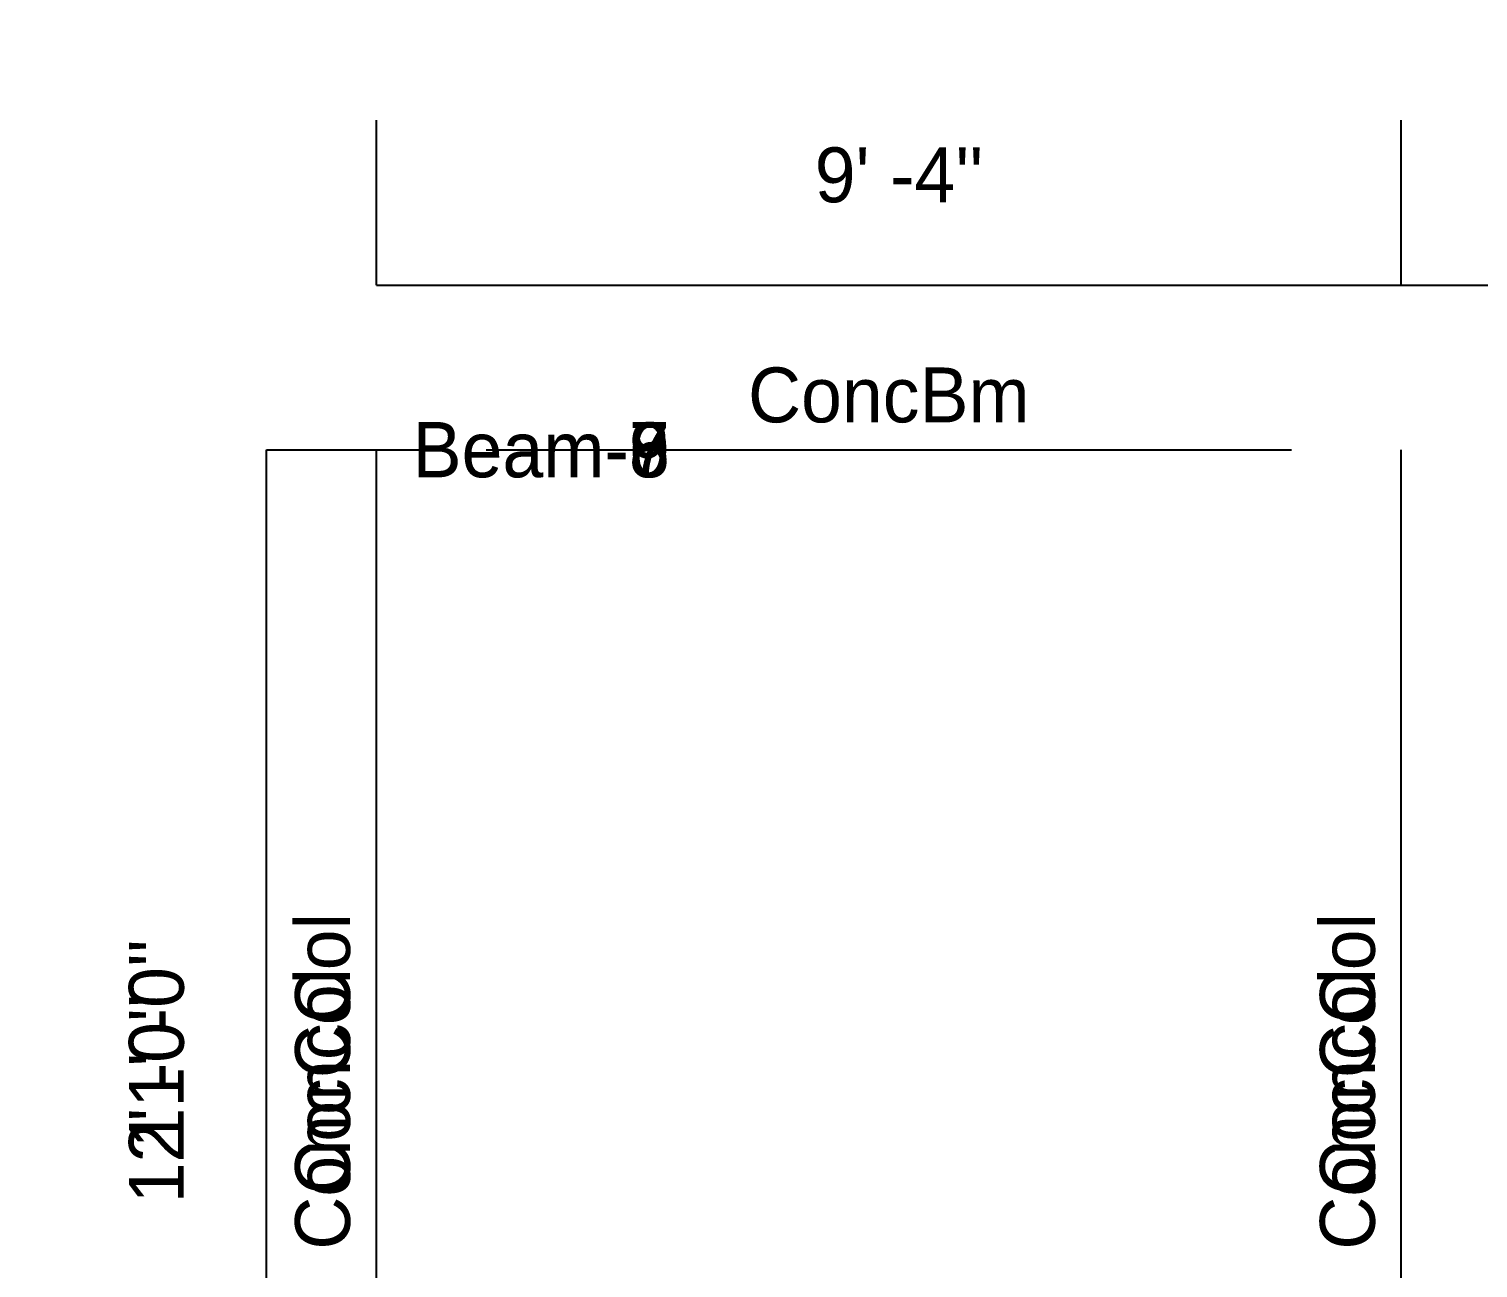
# Model space of a CAD drawing. Extents: x -38 to 2998, y -195 to 11529.
# Drawn here: x -38 to 120.3, y -89.4 to 46 of the extents above; entities that cross this region are included whole.
import ezdxf
from ezdxf.enums import TextEntityAlignment as Align

# ---------------------------------------------------------------- set-up
doc = ezdxf.new("R2010")
doc.units = 0
doc.header["$MEASUREMENT"] = 0
doc.layers.get('0').update_dxf_attribs({"linetype": 'CONTINUOUS'})
for name, color, linetype in [('CENTERLINES', 7, 'CONTINUOUS'), ('DIMENSIONS', 4, 'CONTINUOUS'), ('TEXT', 5, 'CONTINUOUS')]:
    doc.layers.add(name, color=color, linetype=linetype)
doc.dimstyles.get("Standard").update_dxf_attribs({"dimtxt": 0.18, "dimasz": 0.18, "dimexe": 0.18, "dimexo": 0.0625, "dimgap": 0.09, "dimtad": 0, "dimtih": 1, "dimtoh": 1, "dimdec": 4, "dimzin": 0, "dimtxsty": 'STANDARD', "dimcen": 0.09, "dimazin": 3, "dimtfac": 1, "dimtdec": 4, "dimtofl": 0, "dimtmove": 0, "dimatfit": 3, "dimtolj": 1, "dimtzin": 0})

# ---------------------------------------------------------------- blocks, each defined once
blk = doc.blocks.new('*D3358')
at = {"color": 1, "linetype": 'BYBLOCK'}
for points in [[(-8.29, -3.71), (-7.23, -4.77), (-16.77, 4.77), (-15.71, 3.71)], [(-8.29, -147.71), (-7.23, -148.77), (-16.77, -139.23), (-15.71, -140.29)]]:
    blk.add_solid(points, dxfattribs=at)
at = {"layer": 'DIMENSIONS', "color": 9, "linetype": 'BYBLOCK'}
for p, q in [((-12, 0), (6, 0)), ((-12, -144), (6, -144))]:
    blk.add_line(p, q, dxfattribs=at)
at = {"layer": 'DIMENSIONS', "color": 0, "linetype": 'BYBLOCK'}
blk.add_line((-12, -144), (-12, 0), dxfattribs=at)
at = {"layer": 'DIMENSIONS', "color": 0, "linetype": 'BYBLOCK', "insert": (-24, -72), "char_height": 6, "attachment_point": 5, "rotation": 90}
blk.add_mtext("\\A1; 12' -0''", dxfattribs=at)
blk = doc.blocks.new('*D3359')
at = {"color": 1, "linetype": 'BYBLOCK'}
for points in [[(4.77, 22.77), (3.71, 21.71), (-3.71, 14.29), (-4.77, 13.23)], [(116.73, 22.77), (115.67, 21.71), (108.25, 14.29), (107.19, 13.23)]]:
    blk.add_solid(points, dxfattribs=at)
at = {"layer": 'DIMENSIONS', "color": 9, "linetype": 'BYBLOCK'}
for p, q in [((0, 18), (0, 36)), ((111.96, 18), (111.96, 36))]:
    blk.add_line(p, q, dxfattribs=at)
at = {"layer": 'DIMENSIONS', "color": 0, "linetype": 'BYBLOCK'}
blk.add_line((0, 18), (111.96, 18), dxfattribs=at)
at = {"layer": 'DIMENSIONS', "color": 0, "linetype": 'BYBLOCK', "insert": (55.98, 30), "char_height": 6, "attachment_point": 5}
blk.add_mtext("\\A1; 9' -4''", dxfattribs=at)
blk = doc.blocks.new('*D3360')
at = {"color": 1, "linetype": 'BYBLOCK'}
for points in [[(116.73, 22.77), (115.67, 21.71), (108.25, 14.29), (107.19, 13.23)], [(236.73, 22.77), (235.67, 21.71), (228.25, 14.29), (227.19, 13.23)]]:
    blk.add_solid(points, dxfattribs=at)
at = {"layer": 'DIMENSIONS', "color": 9, "linetype": 'BYBLOCK'}
for p, q in [((111.96, 18), (111.96, 36)), ((231.96, 18), (231.96, 36))]:
    blk.add_line(p, q, dxfattribs=at)
at = {"layer": 'DIMENSIONS', "color": 0, "linetype": 'BYBLOCK'}
blk.add_line((111.96, 18), (231.96, 18), dxfattribs=at)
at = {"layer": 'DIMENSIONS', "color": 0, "linetype": 'BYBLOCK', "insert": (171.96, 30), "char_height": 6, "attachment_point": 5}
blk.add_mtext("\\A1; 10' -0''", dxfattribs=at)
blk = doc.blocks.new('*D3379')
at = {"color": 1, "linetype": 'BYBLOCK'}
for points in [[(-8.29, 188.29), (-7.23, 187.23), (-16.77, 196.77), (-15.71, 195.71)], [(-8.29, 44.29), (-7.23, 43.23), (-16.77, 52.77), (-15.71, 51.71)]]:
    blk.add_solid(points, dxfattribs=at)
at = {"layer": 'DIMENSIONS', "color": 9, "linetype": 'BYBLOCK'}
for p, q in [((-12, 192), (6, 192)), ((-12, 48), (6, 48))]:
    blk.add_line(p, q, dxfattribs=at)
at = {"layer": 'DIMENSIONS', "color": 0, "linetype": 'BYBLOCK'}
blk.add_line((-12, 48), (-12, 192), dxfattribs=at)
at = {"layer": 'DIMENSIONS', "color": 0, "linetype": 'BYBLOCK', "insert": (-24, 120), "char_height": 6, "attachment_point": 5, "rotation": 90}
blk.add_mtext("\\A1; 12' -0''", dxfattribs=at)
blk = doc.blocks.new('*D3828')
at = {"color": 1, "linetype": 'BYBLOCK'}
for points in [[(-8.29, -3.71), (-7.23, -4.77), (-16.77, 4.77), (-15.71, 3.71)], [(-8.29, -135.71), (-7.23, -136.77), (-16.77, -127.23), (-15.71, -128.29)]]:
    blk.add_solid(points, dxfattribs=at)
at = {"layer": 'DIMENSIONS', "color": 9, "linetype": 'BYBLOCK'}
for p, q in [((-12, 0), (6, 0)), ((-12, -132), (6, -132))]:
    blk.add_line(p, q, dxfattribs=at)
at = {"layer": 'DIMENSIONS', "color": 0, "linetype": 'BYBLOCK'}
blk.add_line((-12, -132), (-12, 0), dxfattribs=at)
at = {"layer": 'DIMENSIONS', "color": 0, "linetype": 'BYBLOCK', "insert": (-24, -66), "char_height": 6, "attachment_point": 5, "rotation": 90}
blk.add_mtext("\\A1; 11' -0''", dxfattribs=at)
blk = doc.blocks.new('*D3829')
at = {"color": 1, "linetype": 'BYBLOCK'}
for points in [[(4.77, 22.77), (3.71, 21.71), (-3.71, 14.29), (-4.77, 13.23)], [(116.73, 22.77), (115.67, 21.71), (108.25, 14.29), (107.19, 13.23)]]:
    blk.add_solid(points, dxfattribs=at)
at = {"layer": 'DIMENSIONS', "color": 9, "linetype": 'BYBLOCK'}
for p, q in [((0, 18), (0, 36)), ((111.96, 18), (111.96, 36))]:
    blk.add_line(p, q, dxfattribs=at)
at = {"layer": 'DIMENSIONS', "color": 0, "linetype": 'BYBLOCK'}
blk.add_line((0, 18), (111.96, 18), dxfattribs=at)
at = {"layer": 'DIMENSIONS', "color": 0, "linetype": 'BYBLOCK', "insert": (55.98, 30), "char_height": 6, "attachment_point": 5}
blk.add_mtext("\\A1; 9' -4''", dxfattribs=at)
blk = doc.blocks.new('*D3830')
at = {"color": 1, "linetype": 'BYBLOCK'}
for points in [[(116.73, 22.77), (115.67, 21.71), (108.25, 14.29), (107.19, 13.23)], [(236.73, 22.77), (235.67, 21.71), (228.25, 14.29), (227.19, 13.23)]]:
    blk.add_solid(points, dxfattribs=at)
at = {"layer": 'DIMENSIONS', "color": 9, "linetype": 'BYBLOCK'}
for p, q in [((111.96, 18), (111.96, 36)), ((231.96, 18), (231.96, 36))]:
    blk.add_line(p, q, dxfattribs=at)
at = {"layer": 'DIMENSIONS', "color": 0, "linetype": 'BYBLOCK'}
blk.add_line((111.96, 18), (231.96, 18), dxfattribs=at)
at = {"layer": 'DIMENSIONS', "color": 0, "linetype": 'BYBLOCK', "insert": (171.96, 30), "char_height": 6, "attachment_point": 5}
blk.add_mtext("\\A1; 10' -0''", dxfattribs=at)
blk = doc.blocks.new('*D3849')
at = {"color": 1, "linetype": 'BYBLOCK'}
for points in [[(-8.29, 176.29), (-7.23, 175.23), (-16.77, 184.77), (-15.71, 183.71)], [(-8.29, 44.29), (-7.23, 43.23), (-16.77, 52.77), (-15.71, 51.71)]]:
    blk.add_solid(points, dxfattribs=at)
at = {"layer": 'DIMENSIONS', "color": 9, "linetype": 'BYBLOCK'}
for p, q in [((-12, 180), (6, 180)), ((-12, 48), (6, 48))]:
    blk.add_line(p, q, dxfattribs=at)
at = {"layer": 'DIMENSIONS', "color": 0, "linetype": 'BYBLOCK'}
blk.add_line((-12, 48), (-12, 180), dxfattribs=at)
at = {"layer": 'DIMENSIONS', "color": 0, "linetype": 'BYBLOCK', "insert": (-24, 114), "char_height": 6, "attachment_point": 5, "rotation": 90}
blk.add_mtext("\\A1; 11' -0''", dxfattribs=at)
blk = doc.blocks.new('*D4298')
at = {"color": 1, "linetype": 'BYBLOCK'}
for points in [[(-8.29, -3.71), (-7.23, -4.77), (-16.77, 4.77), (-15.71, 3.71)], [(-8.29, -135.71), (-7.23, -136.77), (-16.77, -127.23), (-15.71, -128.29)]]:
    blk.add_solid(points, dxfattribs=at)
at = {"layer": 'DIMENSIONS', "color": 9, "linetype": 'BYBLOCK'}
for p, q in [((-12, 0), (6, 0)), ((-12, -132), (6, -132))]:
    blk.add_line(p, q, dxfattribs=at)
at = {"layer": 'DIMENSIONS', "color": 0, "linetype": 'BYBLOCK'}
blk.add_line((-12, -132), (-12, 0), dxfattribs=at)
at = {"layer": 'DIMENSIONS', "color": 0, "linetype": 'BYBLOCK', "insert": (-24, -66), "char_height": 6, "attachment_point": 5, "rotation": 90}
blk.add_mtext("\\A1; 11' -0''", dxfattribs=at)
blk = doc.blocks.new('*D4299')
at = {"color": 1, "linetype": 'BYBLOCK'}
for points in [[(4.77, 22.77), (3.71, 21.71), (-3.71, 14.29), (-4.77, 13.23)], [(116.73, 22.77), (115.67, 21.71), (108.25, 14.29), (107.19, 13.23)]]:
    blk.add_solid(points, dxfattribs=at)
at = {"layer": 'DIMENSIONS', "color": 9, "linetype": 'BYBLOCK'}
for p, q in [((0, 18), (0, 36)), ((111.96, 18), (111.96, 36))]:
    blk.add_line(p, q, dxfattribs=at)
at = {"layer": 'DIMENSIONS', "color": 0, "linetype": 'BYBLOCK'}
blk.add_line((0, 18), (111.96, 18), dxfattribs=at)
at = {"layer": 'DIMENSIONS', "color": 0, "linetype": 'BYBLOCK', "insert": (55.98, 30), "char_height": 6, "attachment_point": 5}
blk.add_mtext("\\A1; 9' -4''", dxfattribs=at)
blk = doc.blocks.new('*D4300')
at = {"color": 1, "linetype": 'BYBLOCK'}
for points in [[(116.73, 22.77), (115.67, 21.71), (108.25, 14.29), (107.19, 13.23)], [(236.73, 22.77), (235.67, 21.71), (228.25, 14.29), (227.19, 13.23)]]:
    blk.add_solid(points, dxfattribs=at)
at = {"layer": 'DIMENSIONS', "color": 9, "linetype": 'BYBLOCK'}
for p, q in [((111.96, 18), (111.96, 36)), ((231.96, 18), (231.96, 36))]:
    blk.add_line(p, q, dxfattribs=at)
at = {"layer": 'DIMENSIONS', "color": 0, "linetype": 'BYBLOCK'}
blk.add_line((111.96, 18), (231.96, 18), dxfattribs=at)
at = {"layer": 'DIMENSIONS', "color": 0, "linetype": 'BYBLOCK', "insert": (171.96, 30), "char_height": 6, "attachment_point": 5}
blk.add_mtext("\\A1; 10' -0''", dxfattribs=at)
blk = doc.blocks.new('*D4319')
at = {"color": 1, "linetype": 'BYBLOCK'}
for points in [[(-8.29, 176.29), (-7.23, 175.23), (-16.77, 184.77), (-15.71, 183.71)], [(-8.29, 44.29), (-7.23, 43.23), (-16.77, 52.77), (-15.71, 51.71)]]:
    blk.add_solid(points, dxfattribs=at)
at = {"layer": 'DIMENSIONS', "color": 9, "linetype": 'BYBLOCK'}
for p, q in [((-12, 180), (6, 180)), ((-12, 48), (6, 48))]:
    blk.add_line(p, q, dxfattribs=at)
at = {"layer": 'DIMENSIONS', "color": 0, "linetype": 'BYBLOCK'}
blk.add_line((-12, 48), (-12, 180), dxfattribs=at)
at = {"layer": 'DIMENSIONS', "color": 0, "linetype": 'BYBLOCK', "insert": (-24, 114), "char_height": 6, "attachment_point": 5, "rotation": 90}
blk.add_mtext("\\A1; 11' -0''", dxfattribs=at)
blk = doc.blocks.new('*D4768')
at = {"color": 1, "linetype": 'BYBLOCK'}
for points in [[(-8.29, -3.71), (-7.23, -4.77), (-16.77, 4.77), (-15.71, 3.71)], [(-8.29, -135.71), (-7.23, -136.77), (-16.77, -127.23), (-15.71, -128.29)]]:
    blk.add_solid(points, dxfattribs=at)
at = {"layer": 'DIMENSIONS', "color": 9, "linetype": 'BYBLOCK'}
for p, q in [((-12, 0), (6, 0)), ((-12, -132), (6, -132))]:
    blk.add_line(p, q, dxfattribs=at)
at = {"layer": 'DIMENSIONS', "color": 0, "linetype": 'BYBLOCK'}
blk.add_line((-12, -132), (-12, 0), dxfattribs=at)
at = {"layer": 'DIMENSIONS', "color": 0, "linetype": 'BYBLOCK', "insert": (-24, -66), "char_height": 6, "attachment_point": 5, "rotation": 90}
blk.add_mtext("\\A1; 11' -0''", dxfattribs=at)
blk = doc.blocks.new('*D4769')
at = {"color": 1, "linetype": 'BYBLOCK'}
for points in [[(4.77, 22.77), (3.71, 21.71), (-3.71, 14.29), (-4.77, 13.23)], [(116.73, 22.77), (115.67, 21.71), (108.25, 14.29), (107.19, 13.23)]]:
    blk.add_solid(points, dxfattribs=at)
at = {"layer": 'DIMENSIONS', "color": 9, "linetype": 'BYBLOCK'}
for p, q in [((0, 18), (0, 36)), ((111.96, 18), (111.96, 36))]:
    blk.add_line(p, q, dxfattribs=at)
at = {"layer": 'DIMENSIONS', "color": 0, "linetype": 'BYBLOCK'}
blk.add_line((0, 18), (111.96, 18), dxfattribs=at)
at = {"layer": 'DIMENSIONS', "color": 0, "linetype": 'BYBLOCK', "insert": (55.98, 30), "char_height": 6, "attachment_point": 5}
blk.add_mtext("\\A1; 9' -4''", dxfattribs=at)
blk = doc.blocks.new('*D4770')
at = {"color": 1, "linetype": 'BYBLOCK'}
for points in [[(116.73, 22.77), (115.67, 21.71), (108.25, 14.29), (107.19, 13.23)], [(236.73, 22.77), (235.67, 21.71), (228.25, 14.29), (227.19, 13.23)]]:
    blk.add_solid(points, dxfattribs=at)
at = {"layer": 'DIMENSIONS', "color": 9, "linetype": 'BYBLOCK'}
for p, q in [((111.96, 18), (111.96, 36)), ((231.96, 18), (231.96, 36))]:
    blk.add_line(p, q, dxfattribs=at)
at = {"layer": 'DIMENSIONS', "color": 0, "linetype": 'BYBLOCK'}
blk.add_line((111.96, 18), (231.96, 18), dxfattribs=at)
at = {"layer": 'DIMENSIONS', "color": 0, "linetype": 'BYBLOCK', "insert": (171.96, 30), "char_height": 6, "attachment_point": 5}
blk.add_mtext("\\A1; 10' -0''", dxfattribs=at)
blk = doc.blocks.new('*D4789')
at = {"color": 1, "linetype": 'BYBLOCK'}
for points in [[(-8.29, 176.29), (-7.23, 175.23), (-16.77, 184.77), (-15.71, 183.71)], [(-8.29, 44.29), (-7.23, 43.23), (-16.77, 52.77), (-15.71, 51.71)]]:
    blk.add_solid(points, dxfattribs=at)
at = {"layer": 'DIMENSIONS', "color": 9, "linetype": 'BYBLOCK'}
for p, q in [((-12, 180), (6, 180)), ((-12, 48), (6, 48))]:
    blk.add_line(p, q, dxfattribs=at)
at = {"layer": 'DIMENSIONS', "color": 0, "linetype": 'BYBLOCK'}
blk.add_line((-12, 48), (-12, 180), dxfattribs=at)
at = {"layer": 'DIMENSIONS', "color": 0, "linetype": 'BYBLOCK', "insert": (-24, 114), "char_height": 6, "attachment_point": 5, "rotation": 90}
blk.add_mtext("\\A1; 11' -0''", dxfattribs=at)

msp = doc.modelspace()

# ---------------------------------------------------------------- linework, layer by layer
at = {"layer": 'CENTERLINES', "color": 0, "linetype": 'CONTINUOUS'}
for p, q in [((0, -144), (0, 0)), ((0, 0), (0, 0)), ((0, 0), (0, 0)), ((0, 0), (0, 0)), ((0, 0), (0, 0)), ((0, 0), (0, 0)), ((0, 0), (0, 0)), ((0, 0), (0, 0)), ((0, 0), (0, 0)), ((0, 0), (0, 0)), ((0, 0), (0, 0)), ((0, 0), (0, 0)), ((0, 0), (0, 0)), ((0, 0), (0, 0)), ((0, 0), (0, 0)), ((0, 0), (0, 0)), ((0, 0), (0, 0)), ((0, 0), (0, 0)), ((0, 0), (0, 0)), ((0, 0), (0, 0)), ((0, 0), (0, 0)), ((0, 0), (0, 0)), ((0, 0), (0, 0)), ((0, 0), (0, 0)), ((0, 0), (0, 0)), ((0, 0), (0, 0)), ((0, 0), (0, 0)), ((0, 0), (0, 0)), ((0, 0), (0, 0)), ((0, 0), (0, 0)), ((0, 0), (0, 0)), ((0, 0), (0, 0)), ((0, 0), (0, 0)), ((0, 0), (0, 0)), ((0, 0), (0, 0)), ((0, 0), (0, 0)), ((0, 0), (0, 0)), ((0, 0), (0, 0)), ((0, 0), (0, 0)), ((0, 0), (0, 0)), ((0, 0), (0, 0)), ((0, 0), (0, 0)), ((0, 0), (0, 0)), ((0, 0), (0, 0)), ((0, 0), (0, 0)), ((0, 0), (0, 0)), ((0, 0), (0, 0)), ((0, 0), (0, 0)), ((0, 0), (0, 0)), ((0, 0), (0, 0)), ((0, 0), (0, 0)), ((0, 0), (0, 0)), ((0, 0), (0, 0)), ((0, 0), (0, 0)), ((0, 0), (0, 0)), ((0, 0), (0, 0)), ((0, 0), (0, 0)), ((0, 0), (0, 0)), ((0, 0), (0, 0)), ((0, 0), (0, 0)), ((0, 0), (0, 0)), ((0, 0), (0, 0)), ((0, 0), (0, 0)), ((0, 0), (0, 0)), ((0, 0), (0, 0)), ((0, 0), (0, 0)), ((0, 0), (0, 0)), ((0, 0), (0, 0)), ((0, 0), (0, 0)), ((0, 0), (0, 0)), ((0, 0), (0, 0)), ((0, 0), (0, 0)), ((0, 0), (0, 0)), ((0, 0), (0, 0)), ((0, 0), (0, 0)), ((0, 0), (0, 0)), ((0, 0), (0, 0)), ((0, 0), (0, 0)), ((0, 0), (0, 0)), ((0, 0), (0, 0)), ((0, 0), (0, 0)), ((0, 0), (0, 0)), ((0, 0), (0, 0)), ((0, 0), (0, 0)), ((0, 0), (0, 0)), ((0, 0), (0, 0)), ((0, 0), (0, 0)), ((0, 0), (0, 0)), ((0, 0), (0, 0)), ((0, 0), (0, 0)), ((0, 0), (0, 0)), ((0, 0), (0, 0)), ((0, 0), (0, 0)), ((0, 0), (0, 0)), ((0, 0), (0, 0)), ((0, 0), (0, 0)), ((0, 0), (0, 0)), ((0, 0), (0, 0)), ((0, 0), (0, 0)), ((0, 0), (0, 0)), ((0, 0), (0, 0)), ((0, 0), (0, 0)), ((0, 0), (0, 0)), ((0, 0), (0, 0)), ((0, 0), (0, 0)), ((0, 0), (0, 0)), ((0, 0), (0, 0)), ((0, 0), (0, 0)), ((0, 0), (0, 0)), ((0, 0), (0, 0)), ((0, 0), (0, 0)), ((0, 0), (0, 0)), ((0, 0), (0, 0)), ((0, 0), (0, 0)), ((0, 0), (0, 0)), ((0, 0), (0, 0)), ((0, 0), (0, 0)), ((0, 0), (0, 0)), ((0, 0), (0, 0)), ((0, 0), (0, 0)), ((0, 0), (0, 0)), ((0, 0), (0, 0)), ((0, 0), (0, 0)), ((0, -132), (0, 0)), ((0, 0), (0, 0)), ((0, 0), (0, 0)), ((0, 0), (0, 0)), ((0, 0), (0, 0)), ((0, 0), (0, 0)), ((0, 0), (0, 0)), ((0, 0), (0, 0)), ((0, 0), (0, 0)), ((0, 0), (0, 0)), ((0, 0), (0, 0)), ((0, 0), (0, 0)), ((0, 0), (0, 0)), ((0, 0), (0, 0)), ((0, 0), (0, 0)), ((0, 0), (0, 0)), ((0, 0), (0, 0)), ((0, 0), (0, 0)), ((0, 0), (0, 0)), ((0, 0), (0, 0)), ((0, 0), (0, 0)), ((0, 0), (0, 0)), ((0, 0), (0, 0)), ((0, 0), (0, 0)), ((0, 0), (0, 0)), ((0, 0), (0, 0)), ((0, 0), (0, 0)), ((0, 0), (0, 0)), ((0, 0), (0, 0)), ((0, 0), (0, 0)), ((0, 0), (0, 0)), ((0, 0), (0, 0)), ((0, 0), (0, 0)), ((0, 0), (0, 0)), ((0, 0), (0, 0)), ((0, 0), (0, 0)), ((0, 0), (0, 0)), ((0, 0), (0, 0)), ((0, 0), (0, 0)), ((0, 0), (0, 0)), ((0, 0), (0, 0)), ((0, 0), (0, 0)), ((0, 0), (0, 0)), ((0, 0), (0, 0)), ((0, 0), (0, 0)), ((0, 0), (0, 0)), ((0, 0), (0, 0)), ((0, 0), (0, 0)), ((0, 0), (0, 0)), ((0, 0), (0, 0)), ((0, 0), (0, 0)), ((0, 0), (0, 0)), ((0, 0), (0, 0)), ((0, 0), (0, 0)), ((0, 0), (0, 0)), ((0, 0), (0, 0)), ((0, 0), (0, 0)), ((0, 0), (0, 0)), ((0, 0), (0, 0)), ((0, 0), (0, 0)), ((0, 0), (0, 0)), ((0, 0), (0, 0)), ((0, 0), (0, 0)), ((0, 0), (0, 0)), ((0, 0), (0, 0)), ((0, 0), (0, 0)), ((0, 0), (0, 0)), ((0, 0), (0, 0)), ((0, 0), (0, 0)), ((0, 0), (0, 0)), ((0, 0), (0, 0)), ((0, 0), (0, 0)), ((0, 0), (0, 0)), ((0, 0), (0, 0)), ((0, 0), (0, 0)), ((0, 0), (0, 0)), ((0, 0), (0, 0)), ((0, 0), (0, 0)), ((0, 0), (0, 0)), ((0, 0), (0, 0)), ((0, 0), (0, 0)), ((0, 0), (0, 0)), ((0, 0), (0, 0)), ((0, 0), (0, 0)), ((0, 0), (0, 0)), ((0, 0), (0, 0)), ((0, 0), (0, 0)), ((0, 0), (0, 0)), ((0, 0), (0, 0)), ((0, 0), (0, 0)), ((0, 0), (0, 0)), ((0, 0), (0, 0)), ((0, 0), (0, 0)), ((0, 0), (0, 0)), ((0, 0), (0, 0)), ((0, 0), (0, 0)), ((0, 0), (0, 0)), ((0, 0), (0, 0)), ((0, 0), (0, 0)), ((0, 0), (0, 0)), ((0, 0), (0, 0)), ((0, 0), (0, 0)), ((0, 0), (0, 0)), ((0, 0), (0, 0)), ((0, 0), (0, 0)), ((0, 0), (0, 0)), ((0, 0), (0, 0)), ((0, 0), (0, 0)), ((0, 0), (0, 0)), ((0, 0), (0, 0)), ((0, 0), (0, 0)), ((0, 0), (0, 0)), ((0, 0), (0, 0)), ((0, 0), (0, 0)), ((0, 0), (0, 0)), ((0, 0), (0, 0)), ((0, 0), (0, 0)), ((0, 0), (0, 0)), ((0, 0), (0, 0)), ((0, 0), (0, 0)), ((0, 0), (0, 0)), ((0, 0), (0, 0)), ((0, 0), (0, 0)), ((0, -132), (0, 0)), ((0, 0), (0, 0)), ((0, 0), (0, 0)), ((0, 0), (0, 0)), ((0, 0), (0, 0)), ((0, 0), (0, 0)), ((0, 0), (0, 0)), ((0, 0), (0, 0)), ((0, 0), (0, 0)), ((0, 0), (0, 0)), ((0, 0), (0, 0)), ((0, 0), (0, 0)), ((0, 0), (0, 0)), ((0, 0), (0, 0)), ((0, 0), (0, 0)), ((0, 0), (0, 0)), ((0, 0), (0, 0)), ((0, 0), (0, 0)), ((0, 0), (0, 0)), ((0, 0), (0, 0)), ((0, 0), (0, 0)), ((0, 0), (0, 0)), ((0, 0), (0, 0)), ((0, 0), (0, 0)), ((0, 0), (0, 0)), ((0, 0), (0, 0)), ((0, 0), (0, 0)), ((0, 0), (0, 0)), ((0, 0), (0, 0)), ((0, 0), (0, 0)), ((0, 0), (0, 0)), ((0, 0), (0, 0)), ((0, 0), (0, 0)), ((0, 0), (0, 0)), ((0, 0), (0, 0)), ((0, 0), (0, 0)), ((0, 0), (0, 0)), ((0, 0), (0, 0)), ((0, 0), (0, 0)), ((0, 0), (0, 0)), ((0, 0), (0, 0)), ((0, 0), (0, 0)), ((0, 0), (0, 0)), ((0, 0), (0, 0)), ((0, 0), (0, 0)), ((0, 0), (0, 0)), ((0, 0), (0, 0)), ((0, 0), (0, 0)), ((0, 0), (0, 0)), ((0, 0), (0, 0)), ((0, 0), (0, 0)), ((0, 0), (0, 0)), ((0, 0), (0, 0)), ((0, 0), (0, 0)), ((0, 0), (0, 0)), ((0, 0), (0, 0)), ((0, 0), (0, 0)), ((0, 0), (0, 0)), ((0, 0), (0, 0)), ((0, 0), (0, 0)), ((0, 0), (0, 0)), ((0, 0), (0, 0)), ((0, 0), (0, 0)), ((0, 0), (0, 0)), ((0, 0), (0, 0)), ((0, 0), (0, 0)), ((0, 0), (0, 0)), ((0, 0), (0, 0)), ((0, 0), (0, 0)), ((0, 0), (0, 0)), ((0, 0), (0, 0)), ((0, 0), (0, 0)), ((0, 0), (0, 0)), ((0, 0), (0, 0)), ((0, 0), (0, 0)), ((0, 0), (0, 0)), ((0, 0), (0, 0)), ((0, 0), (0, 0)), ((0, 0), (0, 0)), ((0, 0), (0, 0)), ((0, 0), (0, 0)), ((0, 0), (0, 0)), ((0, 0), (0, 0)), ((0, 0), (0, 0)), ((0, 0), (0, 0)), ((0, 0), (0, 0)), ((0, 0), (0, 0)), ((0, 0), (0, 0)), ((0, 0), (0, 0)), ((0, 0), (0, 0)), ((0, 0), (0, 0)), ((0, 0), (0, 0)), ((0, 0), (0, 0)), ((0, 0), (0, 0)), ((0, 0), (0, 0)), ((0, 0), (0, 0)), ((0, 0), (0, 0)), ((0, 0), (0, 0)), ((0, 0), (0, 0)), ((0, 0), (0, 0)), ((0, 0), (0, 0)), ((0, 0), (0, 0)), ((0, 0), (0, 0)), ((0, 0), (0, 0)), ((0, 0), (0, 0)), ((0, 0), (0, 0)), ((0, 0), (0, 0)), ((0, 0), (0, 0)), ((0, 0), (0, 0)), ((0, 0), (0, 0)), ((0, 0), (0, 0)), ((0, 0), (0, 0)), ((0, 0), (0, 0)), ((0, 0), (0, 0)), ((0, 0), (0, 0)), ((0, 0), (0, 0)), ((0, 0), (0, 0)), ((0, 0), (0, 0)), ((0, 0), (0, 0)), ((0, 0), (0, 0)), ((0, 0), (0, 0)), ((0, 0), (0, 0)), ((0, 0), (0, 0)), ((0, -132), (0, 0)), ((0, 0), (0, 0)), ((0, 0), (0, 0)), ((0, 0), (0, 0)), ((0, 0), (0, 0)), ((0, 0), (0, 0)), ((0, 0), (0, 0)), ((0, 0), (0, 0)), ((0, 0), (0, 0)), ((0, 0), (0, 0)), ((0, 0), (0, 0)), ((0, 0), (0, 0)), ((0, 0), (0, 0)), ((0, 0), (0, 0)), ((0, 0), (0, 0)), ((0, 0), (0, 0)), ((0, 0), (0, 0)), ((0, 0), (0, 0)), ((0, 0), (0, 0)), ((0, 0), (0, 0)), ((0, 0), (0, 0)), ((0, 0), (0, 0)), ((0, 0), (0, 0)), ((0, 0), (0, 0)), ((0, 0), (0, 0)), ((0, 0), (0, 0)), ((0, 0), (0, 0)), ((0, 0), (0, 0)), ((0, 0), (0, 0)), ((0, 0), (0, 0)), ((0, 0), (0, 0)), ((0, 0), (0, 0)), ((0, 0), (0, 0)), ((0, 0), (0, 0)), ((0, 0), (0, 0)), ((0, 0), (0, 0)), ((0, 0), (0, 0)), ((0, 0), (0, 0)), ((0, 0), (0, 0)), ((0, 0), (0, 0)), ((0, 0), (0, 0)), ((0, 0), (0, 0)), ((0, 0), (0, 0)), ((0, 0), (0, 0)), ((0, 0), (0, 0)), ((0, 0), (0, 0)), ((0, 0), (0, 0)), ((0, 0), (0, 0)), ((0, 0), (0, 0)), ((0, 0), (0, 0)), ((0, 0), (0, 0)), ((0, 0), (0, 0)), ((0, 0), (0, 0)), ((0, 0), (0, 0)), ((0, 0), (0, 0)), ((0, 0), (0, 0)), ((0, 0), (0, 0)), ((0, 0), (0, 0)), ((0, 0), (0, 0)), ((0, 0), (0, 0)), ((0, 0), (0, 0)), ((0, 0), (0, 0)), ((0, 0), (0, 0)), ((0, 0), (0, 0)), ((0, 0), (0, 0)), ((0, 0), (0, 0)), ((0, 0), (0, 0)), ((0, 0), (0, 0)), ((0, 0), (0, 0)), ((0, 0), (0, 0)), ((0, 0), (0, 0)), ((0, 0), (0, 0)), ((0, 0), (0, 0)), ((0, 0), (0, 0)), ((0, 0), (0, 0)), ((0, 0), (0, 0)), ((0, 0), (0, 0)), ((0, 0), (0, 0)), ((0, 0), (0, 0)), ((0, 0), (0, 0)), ((0, 0), (0, 0)), ((0, 0), (0, 0)), ((0, 0), (0, 0)), ((0, 0), (0, 0)), ((0, 0), (0, 0)), ((0, 0), (0, 0)), ((0, 0), (0, 0)), ((0, 0), (0, 0)), ((0, 0), (0, 0)), ((0, 0), (0, 0)), ((0, 0), (0, 0)), ((0, 0), (0, 0)), ((0, 0), (0, 0)), ((0, 0), (0, 0)), ((0, 0), (0, 0)), ((0, 0), (0, 0)), ((0, 0), (0, 0)), ((0, 0), (0, 0)), ((0, 0), (0, 0)), ((0, 0), (0, 0)), ((0, 0), (0, 0)), ((0, 0), (0, 0)), ((0, 0), (0, 0)), ((0, 0), (0, 0)), ((0, 0), (0, 0)), ((0, 0), (0, 0)), ((0, 0), (0, 0)), ((0, 0), (0, 0)), ((0, 0), (0, 0)), ((0, 0), (0, 0)), ((0, 0), (0, 0)), ((0, 0), (0, 0)), ((0, 0), (0, 0)), ((0, 0), (0, 0)), ((0, 0), (0, 0)), ((0, 0), (0, 0)), ((0, 0), (0, 0)), ((0, 0), (0, 0)), ((0, 0), (0, 0)), ((0, 0), (0, 0)), ((0, 0), (0, 0)), ((0, 0), (0, 0)), ((0, 0), (0, 0)), ((12, 0), (99.96, 0)), ((12, 0), (99.96, 0)), ((12, 0), (99.96, 0)), ((12, 0), (99.96, 0)), ((111.96, -144), (111.96, 0)), ((111.96, -132), (111.96, 0)), ((111.96, -132), (111.96, 0)), ((111.96, -132), (111.96, 0))]:
    msp.add_line(p, q, dxfattribs=at)

# ---------------------------------------------------------------- texts
at = {"layer": 'TEXT', "color": 0}
for s, p in [('ConcBm', (55.98, 6)), ('ConcBm', (55.98, 6)), ('ConcBm', (55.98, 6)), ('ConcBm', (55.98, 6)), ('Beam-9', (18, 0)), ('Beam-8', (18, 0)), ('Beam-6', (18, 0)), ('Beam-7', (18, 0))]:
    msp.add_text(s, height=6, dxfattribs=at).set_placement(p, align=Align.MIDDLE)
for p in [(-6, -66), (-6, -66), (-6, -66), (105.96, -66), (105.96, -66), (105.96, -66), (-6, -72), (105.96, -72)]:
    msp.add_text('ConcCol', height=6, rotation=90, dxfattribs=at).set_placement(p, align=Align.MIDDLE)

# ---------------------------------------------------------------- dimensions: what is measured, and where the dimension line sits
at = {"layer": 'DIMENSIONS'}
for base, p1, p2, picture, middle in [((-12, 192), (-24, 48), (-24, 192), '*D3379', (-24, 120)), ((-12, 180), (-24, 48), (-24, 180), '*D3849', (-24, 114)), ((-12, 180), (-24, 48), (-24, 180), '*D4319', (-24, 114)), ((-12, 180), (-24, 48), (-24, 180), '*D4789', (-24, 114)), ((111.96, 18), (0, 6), (111.96, 6), '*D3359', (55.98, 6)), ((111.96, 18), (0, 6), (111.96, 6), '*D3829', (55.98, 6)), ((111.96, 18), (0, 6), (111.96, 6), '*D4299', (55.98, 6)), ((111.96, 18), (0, 6), (111.96, 6), '*D4769', (55.98, 6)), ((231.96, 18), (111.96, 6), (231.96, 6), '*D3360', (171.96, 6)), ((231.96, 18), (111.96, 6), (231.96, 6), '*D3830', (171.96, 6)), ((231.96, 18), (111.96, 6), (231.96, 6), '*D4300', (171.96, 6)), ((231.96, 18), (111.96, 6), (231.96, 6), '*D4770', (171.96, 6)), ((-12, 0), (-24, -144), (-24, 0), '*D3358', (-24, -72)), ((-12, 0), (-24, -132), (-24, 0), '*D3828', (-24, -66)), ((-12, 0), (-24, -132), (-24, 0), '*D4298', (-24, -66)), ((-12, 0), (-24, -132), (-24, 0), '*D4768', (-24, -66))]:
    dim = msp.add_linear_dim(base=base, p1=p1, p2=p2, dimstyle='STANDARD', dxfattribs=at)
    dim.commit()
    dim.dimension.update_dxf_attribs({"geometry": picture, "text_midpoint": middle})

doc.saveas('drawing.dxf')
